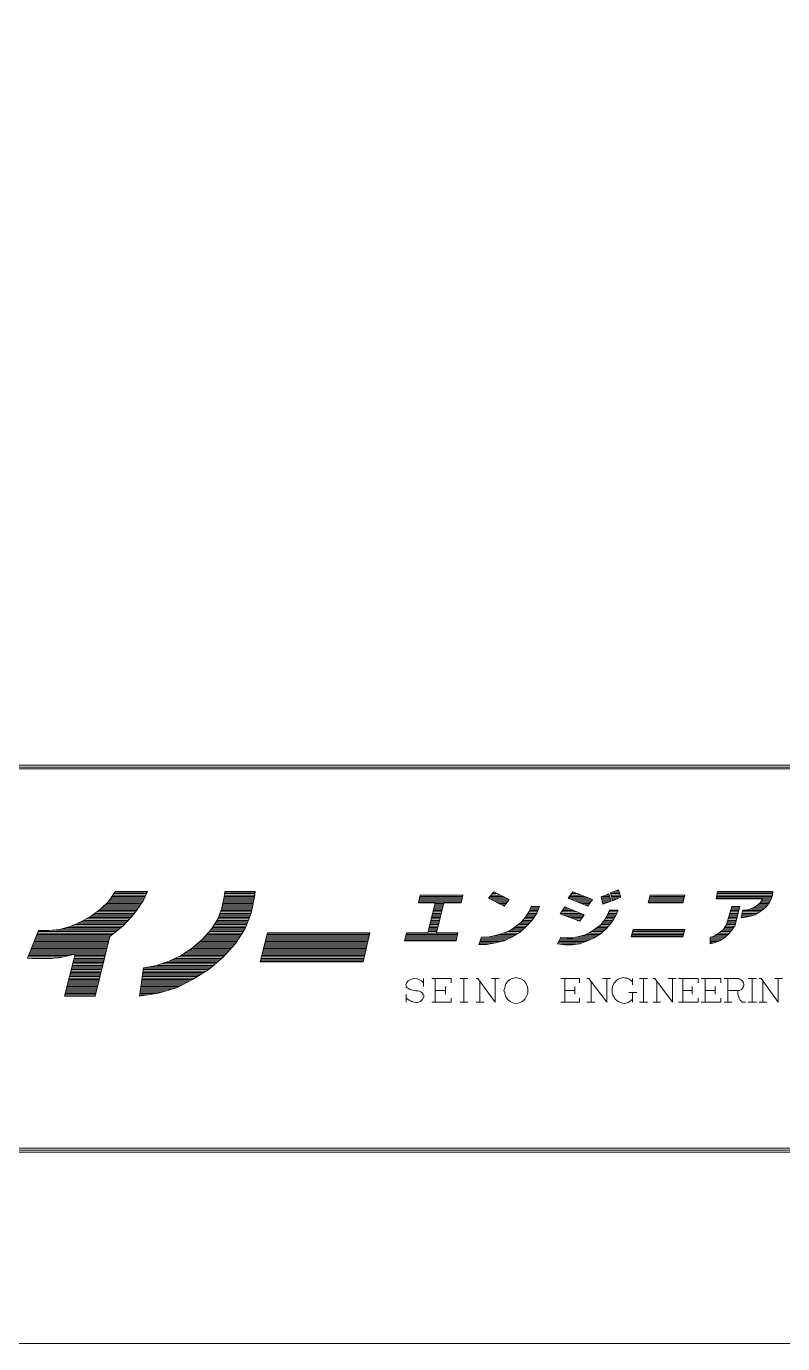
# Model space of a CAD drawing. Units: millimetres on the paper, enlarged 100 times. Extents: x -42050 to 42050, y -29700 to 29700.
# Drawn here: x -35230 to -29309, y -29700 to -19386 of the extents above; entities that cross this region are included whole.
import ezdxf

# ---------------------------------------------------------------- set-up
doc = ezdxf.new("R2010")
doc.units = ezdxf.units.MM
doc.header["$LTSCALE"] = 100
doc.layers.add('F-C_', color=134, linetype='Continuous', lineweight=18)

msp = doc.modelspace()

# ---------------------------------------------------------------- linework, layer by layer
at = {"layer": 'F-C_', "color": 2}
for p, q in [((-39835, -25185), (40195, -25185)), ((-39820, -25170), (40180, -25170)), ((-39820, -25200), (40180, -25200)), ((-39850, -28200), (40210, -28200)), ((-39835, -28185), (40195, -28185)), ((-39820, -28170), (40180, -28170))]:
    msp.add_line(p, q, dxfattribs=at)
at = {"layer": 'F-C_'}
for p, q in [((-34583.9, -26234.1), (-34537.6, -26163.6)), ((-34560.5, -26198.4), (-34299.8, -26198.4)), ((-34553.2, -26187.4), (-34294.8, -26187.4)), ((-34546, -26176.4), (-34289.8, -26176.4)), ((-34538.8, -26165.4), (-34284.8, -26165.4)), ((-34537.6, -26163.6), (-34533.2, -26159.2)), ((-34533.2, -26159.2), (-34282, -26159.2)), ((-34315, -26231.9), (-34282, -26159.2)), ((-33680.4, -26203.2), (-33676, -26159.2)), ((-33679.5, -26198.4), (-33442, -26198.4)), ((-33677.2, -26187.4), (-33440.9, -26187.4)), ((-33676, -26159.2), (-33438.1, -26159.2)), ((-33674.9, -26176.4), (-33439.8, -26176.4)), ((-33672.7, -26165.4), (-33438.7, -26165.4)), ((-33442.5, -26203.2), (-33438.1, -26159.2)), ((-32146.8, -26187.8), (-32160.1, -26247.3)), ((-32149.2, -26198.4), (-31814.3, -26198.4)), ((-32146.8, -26187.8), (-31811.9, -26187.8)), ((-31811.9, -26187.8), (-31825.1, -26247.3)), ((-31569.5, -26161.4), (-31611.4, -26212.1)), ((-31600.1, -26198.4), (-31498, -26198.4)), ((-31591, -26187.4), (-31519.3, -26187.4)), ((-31581.9, -26176.4), (-31540.5, -26176.4)), ((-31572.8, -26165.4), (-31561.8, -26165.4)), ((-31569.5, -26161.4), (-31450.5, -26223.1)), ((-30950.3, -26161.4), (-30987.8, -26212.1)), ((-30977.7, -26198.4), (-30859, -26198.4)), ((-30969.6, -26187.4), (-30886.1, -26187.4)), ((-30961.5, -26176.4), (-30913.3, -26176.4)), ((-30953.3, -26165.4), (-30940.4, -26165.4)), ((-30950.3, -26161.4), (-30798.3, -26223.1)), ((-30730, -26201), (-30670.5, -26176.8)), ((-30723.6, -26198.4), (-30663, -26198.4)), ((-30696.6, -26187.4), (-30666.8, -26187.4)), ((-30670.5, -26176.8), (-30650.7, -26234.1)), ((-30657.3, -26170.2), (-30593.4, -26146)), ((-30657.3, -26170.2), (-30639.7, -26231.9)), ((-30655.5, -26176.4), (-30584, -26176.4)), ((-30652.4, -26187.4), (-30580.6, -26187.4)), ((-30649.2, -26198.4), (-30577.2, -26198.4)), ((-30644.6, -26165.4), (-30587.4, -26165.4)), ((-30615.6, -26154.4), (-30590.8, -26154.4)), ((-30593.4, -26146), (-30575.8, -26203.2)), ((-30346.6, -26187.8), (-30362, -26247.3)), ((-30349.3, -26198.4), (-30078.3, -26198.4)), ((-30346.6, -26187.8), (-30075.6, -26187.8)), ((-30075.6, -26187.8), (-30091, -26247.3)), ((-29817.8, -26159.2), (-29828.8, -26216.5)), ((-29825.3, -26198.4), (-29391.9, -26198.4)), ((-29823.2, -26187.4), (-29388, -26187.4)), ((-29821.1, -26176.4), (-29387.2, -26176.4)), ((-29819, -26165.4), (-29386.4, -26165.4)), ((-29817.8, -26159.2), (-29385.9, -26159.2)), ((-29388.1, -26187.8), (-29385.9, -26159.2)), ((-34647.4, -26297.6), (-34359.8, -26297.6)), ((-34636.4, -26286.6), (-34352.3, -26286.6)), ((-34625.3, -26275.6), (-34344.8, -26275.6)), ((-34614.3, -26264.5), (-34337.3, -26264.5)), ((-34603.3, -26253.5), (-34329.8, -26253.5)), ((-34592.3, -26242.5), (-34322.3, -26242.5)), ((-34582.2, -26231.5), (-34314.9, -26231.5)), ((-34574.9, -26220.5), (-34309.9, -26220.5)), ((-34567.7, -26209.5), (-34304.9, -26209.5)), ((-33701.3, -26297.6), (-33462.3, -26297.6)), ((-33697.5, -26286.6), (-33460, -26286.6)), ((-33695.3, -26275.6), (-33457.7, -26275.6)), ((-33693, -26264.5), (-33455.4, -26264.5)), ((-33690.8, -26253.5), (-33453.1, -26253.5)), ((-33688.5, -26242.5), (-33450.7, -26242.5)), ((-33686.2, -26231.5), (-33448.4, -26231.5)), ((-33684, -26220.5), (-33446.1, -26220.5)), ((-33681.7, -26209.5), (-33443.8, -26209.5)), ((-32159, -26242.5), (-31824.1, -26242.5)), ((-32156.5, -26231.5), (-31821.6, -26231.5)), ((-32154.1, -26220.5), (-31819.2, -26220.5)), ((-32151.6, -26209.5), (-31816.7, -26209.5)), ((-32042.3, -26297.6), (-31974, -26297.6)), ((-32039.6, -26286.6), (-31971.3, -26286.6)), ((-32036.9, -26275.6), (-31968.6, -26275.6)), ((-32034.2, -26264.6), (-31965.9, -26264.6)), ((-32031.6, -26253.5), (-31963.2, -26253.5)), ((-31961.7, -26247.3), (-32019, -26483.1)), ((-31961.7, -26247.3), (-31825.1, -26247.3)), ((-31611.4, -26212.1), (-31490.2, -26273.8)), ((-31609.2, -26209.5), (-31476.8, -26209.5)), ((-31594.8, -26220.5), (-31455.5, -26220.5)), ((-31573.2, -26231.5), (-31457.1, -26231.5)), ((-31551.6, -26242.5), (-31465.8, -26242.5)), ((-31529.9, -26253.5), (-31474.4, -26253.5)), ((-31508.3, -26264.5), (-31483, -26264.5)), ((-31450.5, -26223.1), (-31490.2, -26273.8)), ((-31286.1, -26297.6), (-31221.6, -26297.6)), ((-31281.2, -26286.6), (-31217, -26286.6)), ((-31276.5, -26276), (-31212.6, -26276)), ((-31014.2, -26280.4), (-31051.7, -26335.5)), ((-31026, -26297.6), (-30971.8, -26297.6)), ((-31018.5, -26286.6), (-30998.9, -26286.6)), ((-31014.2, -26280.4), (-30862.2, -26342.1)), ((-30987.8, -26212.1), (-30833.6, -26273.8)), ((-30985.9, -26209.5), (-30831.9, -26209.5)), ((-30966.7, -26220.5), (-30804.7, -26220.5)), ((-30939.2, -26231.5), (-30804.2, -26231.5)), ((-30911.7, -26242.5), (-30811.8, -26242.5)), ((-30884.1, -26253.5), (-30819.5, -26253.5)), ((-30856.6, -26264.5), (-30827.2, -26264.5)), ((-30798.3, -26223.1), (-30833.6, -26273.8)), ((-30730, -26201), (-30716.8, -26258.3)), ((-30728.1, -26209.5), (-30659.2, -26209.5)), ((-30725.5, -26220.5), (-30655.4, -26220.5)), ((-30723, -26231.5), (-30651.6, -26231.5)), ((-30720.4, -26242.5), (-30673.6, -26242.5)), ((-30717.9, -26253.5), (-30703.7, -26253.5)), ((-30650.7, -26234.1), (-30716.8, -26258.3)), ((-30646.1, -26209.5), (-30589.6, -26209.5)), ((-30642.9, -26220.5), (-30614.2, -26220.5)), ((-30639.8, -26231.5), (-30638.8, -26231.5)), ((-30575.8, -26203.2), (-30639.7, -26231.9)), ((-30362, -26247.3), (-30091, -26247.3)), ((-30360.8, -26242.5), (-30089.8, -26242.5)), ((-30357.9, -26231.5), (-30086.9, -26231.5)), ((-30355.1, -26220.5), (-30084, -26220.5)), ((-30352.2, -26209.5), (-30081.2, -26209.5)), ((-29828.8, -26216.5), (-29465.2, -26216.5)), ((-29827.4, -26209.5), (-29395.8, -26209.5)), ((-29707.6, -26276), (-29747.3, -26419.2)), ((-29713.6, -26297.6), (-29649.3, -26297.6)), ((-29710.5, -26286.6), (-29646.4, -26286.6)), ((-29707.6, -26276), (-29643.7, -26276)), ((-29643.7, -26276), (-29683.4, -26430.2)), ((-29565.7, -26297.6), (-29460, -26297.6)), ((-29540.9, -26286.6), (-29448.1, -26286.6)), ((-29517.8, -26275.6), (-29436.3, -26275.6)), ((-29502.3, -26264.6), (-29427.8, -26264.6)), ((-29491.3, -26253.5), (-29419.3, -26253.5)), ((-29481.6, -26242.5), (-29411.9, -26242.5)), ((-29473.7, -26231.5), (-29406, -26231.5)), ((-29465.9, -26220.5), (-29400.1, -26220.5)), ((-34801.8, -26396.8), (-34442.6, -26396.8)), ((-34797.6, -26394.9), (-34718.3, -26350.9)), ((-34781, -26385.7), (-34432.3, -26385.7)), ((-34761.2, -26374.7), (-34422.1, -26374.7)), ((-34741.4, -26363.7), (-34411.8, -26363.7)), ((-34721.5, -26352.7), (-34401.6, -26352.7)), ((-34706, -26341.7), (-34391.3, -26341.7)), ((-34691.3, -26330.7), (-34382.3, -26330.7)), ((-34676.6, -26319.6), (-34374.8, -26319.6)), ((-34661.9, -26308.6), (-34367.3, -26308.6)), ((-33745.2, -26396.8), (-33496.1, -26396.8)), ((-33738, -26385.7), (-33491.7, -26385.7)), ((-33731, -26374.7), (-33487.3, -26374.7)), ((-33726.7, -26363.7), (-33482.9, -26363.7)), ((-33722.5, -26352.7), (-33478.4, -26352.7)), ((-33718.3, -26341.7), (-33474, -26341.7)), ((-33714, -26330.7), (-33469.6, -26330.7)), ((-33709.8, -26319.6), (-33467, -26319.6)), ((-33705.6, -26308.6), (-33464.7, -26308.6)), ((-32066.4, -26396.8), (-31998.1, -26396.8)), ((-32063.7, -26385.7), (-31995.4, -26385.7)), ((-32061, -26374.7), (-31992.7, -26374.7)), ((-32058.3, -26363.7), (-31990, -26363.7)), ((-32055.7, -26352.7), (-31987.3, -26352.7)), ((-32053, -26341.7), (-31984.7, -26341.7)), ((-32050.3, -26330.7), (-31982, -26330.7)), ((-32047.6, -26319.6), (-31979.3, -26319.6)), ((-32044.9, -26308.6), (-31976.6, -26308.6)), ((-31353.9, -26396.8), (-31281.6, -26396.8)), ((-31344.7, -26385.7), (-31271.5, -26385.7)), ((-31335.4, -26374.7), (-31264, -26374.7)), ((-31326.1, -26363.7), (-31256.9, -26363.7)), ((-31318.2, -26352.7), (-31249.9, -26352.7)), ((-31311, -26341.7), (-31242.8, -26341.7)), ((-31303.9, -26330.7), (-31235.8, -26330.7)), ((-31296.7, -26319.6), (-31230.8, -26319.6)), ((-31291, -26308.6), (-31226.2, -26308.6)), ((-31051.7, -26335.5), (-30897.5, -26392.7)), ((-31048.4, -26330.7), (-30890.3, -26330.7)), ((-31040.9, -26319.6), (-30917.5, -26319.6)), ((-31035, -26341.7), (-30863.2, -26341.7)), ((-31033.5, -26308.6), (-30944.6, -26308.6)), ((-31005.3, -26352.7), (-30869.6, -26352.7)), ((-30975.6, -26363.7), (-30877.3, -26363.7)), ((-30946, -26374.7), (-30884.9, -26374.7)), ((-30916.3, -26385.7), (-30892.6, -26385.7)), ((-30862.2, -26342.1), (-30897.5, -26392.7)), ((-30714.5, -26396.8), (-30645.4, -26396.8)), ((-30706.1, -26385.7), (-30638.4, -26385.7)), ((-30698.5, -26374.7), (-30631.4, -26374.7)), ((-30692, -26363.7), (-30624.4, -26363.7)), ((-30685.6, -26352.7), (-30617.5, -26352.7)), ((-30679.2, -26341.7), (-30613, -26341.7)), ((-30674.6, -26330.7), (-30608.4, -26330.7)), ((-30670.1, -26319.6), (-30603.9, -26319.6)), ((-30665.5, -26308.6), (-30599.4, -26308.6)), ((-30663.9, -26304.6), (-30597.8, -26304.6)), ((-29741, -26396.8), (-29674.8, -26396.8)), ((-29738, -26385.7), (-29671.9, -26385.7)), ((-29734.9, -26374.7), (-29669.1, -26374.7)), ((-29731.9, -26363.7), (-29666.3, -26363.7)), ((-29728.8, -26352.7), (-29663.4, -26352.7)), ((-29725.8, -26341.7), (-29660.6, -26341.7)), ((-29722.7, -26330.7), (-29657.8, -26330.7)), ((-29719.7, -26319.6), (-29654.9, -26319.6)), ((-29716.6, -26308.6), (-29652.1, -26308.6)), ((-29619.4, -26306.8), (-29634.9, -26366.3)), ((-29634.2, -26363.7), (-29612.8, -26363.7)), ((-29631.3, -26352.7), (-29560.8, -26352.7)), ((-29628.5, -26341.7), (-29524.1, -26341.7)), ((-29625.6, -26330.7), (-29507, -26330.7)), ((-29622.8, -26319.6), (-29490.1, -26319.6)), ((-29619.9, -26308.6), (-29474.2, -26308.6)), ((-35134.7, -26465.5), (-35220.7, -26681.4)), ((-35151.2, -26506.9), (-34569.1, -26506.9)), ((-35146.9, -26495.9), (-34555.4, -26495.9)), ((-35142.5, -26484.9), (-34541.7, -26484.9)), ((-35138.1, -26473.9), (-34528, -26473.9)), ((-35027.9, -26462.9), (-34514.3, -26462.9)), ((-34951.3, -26451.8), (-34500.6, -26451.8)), ((-34914.5, -26440.8), (-34486.9, -26440.8)), ((-34878.2, -26429.8), (-34473.3, -26429.8)), ((-34852.7, -26418.8), (-34463.1, -26418.8)), ((-34827.3, -26407.8), (-34452.8, -26407.8)), ((-34575.1, -26511.7), (-34473.7, -26430.2)), ((-33827.1, -26506.9), (-33553.9, -26506.9)), ((-33817.7, -26495.9), (-33546.8, -26495.9)), ((-33808.2, -26484.9), (-33539.8, -26484.9)), ((-33798.8, -26473.9), (-33532.7, -26473.9)), ((-33789.3, -26462.9), (-33525.6, -26462.9)), ((-33780.9, -26451.8), (-33518.6, -26451.8)), ((-33773.8, -26440.8), (-33513.7, -26440.8)), ((-33766.6, -26429.8), (-33509.3, -26429.8)), ((-33759.5, -26418.8), (-33504.9, -26418.8)), ((-33752.3, -26407.8), (-33500.5, -26407.8)), ((-33592.3, -26566.8), (-33517.4, -26450)), ((-33341.1, -26483.1), (-33398.4, -26710)), ((-33347.1, -26506.9), (-32546.6, -26506.9)), ((-33344.3, -26495.9), (-32544.1, -26495.9)), ((-33341.6, -26484.9), (-32541.7, -26484.9)), ((-33341.1, -26483.1), (-32541.3, -26483.1)), ((-32541.3, -26483.1), (-32591.9, -26710)), ((-32254.8, -26483.1), (-32270.2, -26544.8)), ((-32260.8, -26506.9), (-31856.7, -26506.9)), ((-32258, -26495.9), (-31854.3, -26495.9)), ((-32255.2, -26484.9), (-31852, -26484.9)), ((-32254.8, -26483.1), (-32087.3, -26483.1)), ((-32085.1, -26473.9), (-32016.8, -26473.9)), ((-32082.4, -26462.9), (-32014.1, -26462.9)), ((-32079.7, -26451.8), (-32011.4, -26451.8)), ((-32077.1, -26440.8), (-32008.8, -26440.8)), ((-32074.4, -26429.8), (-32006.1, -26429.8)), ((-32071.7, -26418.8), (-32003.4, -26418.8)), ((-32069, -26407.8), (-32000.7, -26407.8)), ((-32019, -26483.1), (-31851.6, -26483.1)), ((-31851.6, -26483.1), (-31864.8, -26544.8)), ((-31568.2, -26506.9), (-31414, -26506.9)), ((-31527.8, -26495.9), (-31394.8, -26495.9)), ((-31492.8, -26484.9), (-31375.5, -26484.9)), ((-31463.4, -26473.9), (-31359.3, -26473.9)), ((-31441.7, -26462.9), (-31347.2, -26462.9)), ((-31424.4, -26451.8), (-31335.1, -26451.8)), ((-31407.1, -26440.8), (-31323, -26440.8)), ((-31392.9, -26429.8), (-31311.7, -26429.8)), ((-31379.3, -26418.8), (-31301.7, -26418.8)), ((-31365.7, -26407.8), (-31291.6, -26407.8)), ((-30886.5, -26506.9), (-30758.7, -26506.9)), ((-30850.1, -26495.9), (-30740.4, -26495.9)), ((-30826.9, -26484.9), (-30724.9, -26484.9)), ((-30806.9, -26473.9), (-30713.4, -26473.9)), ((-30791.1, -26462.9), (-30701.8, -26462.9)), ((-30775.4, -26451.8), (-30690.2, -26451.8)), ((-30760.7, -26440.8), (-30680.3, -26440.8)), ((-30746.5, -26429.8), (-30671.3, -26429.8)), ((-30732.3, -26418.8), (-30662.4, -26418.8)), ((-30723, -26407.8), (-30653.5, -26407.8)), ((-30478.8, -26456.6), (-30494.2, -26513.9)), ((-30492.3, -26506.9), (-30089.1, -26506.9)), ((-30489.4, -26495.9), (-30086.1, -26495.9)), ((-30486.4, -26484.9), (-30083.2, -26484.9)), ((-30483.4, -26473.9), (-30080.2, -26473.9)), ((-30480.5, -26462.9), (-30077.2, -26462.9)), ((-30478.8, -26456.6), (-30075.6, -26456.6)), ((-30075.6, -26456.6), (-30091, -26513.9)), ((-29850.8, -26511.7), (-29802.3, -26480.9)), ((-29843.3, -26506.9), (-29746.8, -26506.9)), ((-29826, -26495.9), (-29733.9, -26495.9)), ((-29808.6, -26484.9), (-29724.6, -26484.9)), ((-29793.2, -26473.9), (-29715.9, -26473.9)), ((-29778.9, -26462.9), (-29707.3, -26462.9)), ((-29769, -26451.8), (-29700, -26451.8)), ((-29761.7, -26440.8), (-29692.6, -26440.8)), ((-29754.3, -26429.8), (-29685.3, -26429.8)), ((-29747.1, -26418.8), (-29680.4, -26418.8)), ((-29744.1, -26407.8), (-29677.6, -26407.8)), ((-35190.7, -26606.1), (-34598.2, -26606.1)), ((-35186.3, -26595.1), (-34595.5, -26595.1)), ((-35181.9, -26584), (-34592.8, -26584)), ((-35177.5, -26573), (-34590.1, -26573)), ((-35173.2, -26562), (-34587.4, -26562)), ((-35168.8, -26551), (-34584.7, -26551)), ((-35164.4, -26540), (-34582, -26540)), ((-35160, -26529), (-34579.3, -26529)), ((-35155.6, -26517.9), (-34576.6, -26517.9)), ((-34575.1, -26511.7), (-34689.6, -26978.9)), ((-34017.6, -26661.6), (-33929.4, -26599.9)), ((-33938.3, -26606.1), (-33628.3, -26606.1)), ((-33929.4, -26599.9), (-33850.1, -26533.8)), ((-33923.7, -26595.1), (-33618.2, -26595.1)), ((-33910.5, -26584), (-33608.1, -26584)), ((-33897.2, -26573), (-33598, -26573)), ((-33884, -26562), (-33589.2, -26562)), ((-33870.8, -26551), (-33582.2, -26551)), ((-33857.6, -26540), (-33575.1, -26540)), ((-33846, -26529), (-33568, -26529)), ((-33836.6, -26517.9), (-33561, -26517.9)), ((-33689.3, -26672.6), (-33592.3, -26566.8)), ((-33372.2, -26606.1), (-32568.7, -26606.1)), ((-33369.4, -26595.1), (-32566.3, -26595.1)), ((-33366.6, -26584), (-32563.8, -26584)), ((-33363.8, -26573), (-32561.3, -26573)), ((-33361, -26562), (-32558.9, -26562)), ((-33358.3, -26551), (-32556.4, -26551)), ((-33355.5, -26540), (-32554, -26540)), ((-33352.7, -26529), (-32551.5, -26529)), ((-33349.9, -26517.9), (-32549, -26517.9)), ((-32270.2, -26544.8), (-31864.8, -26544.8)), ((-32269, -26540), (-31863.8, -26540)), ((-32266.3, -26529), (-31861.4, -26529)), ((-32263.5, -26517.9), (-31859, -26517.9)), ((-31666.5, -26518.3), (-31688.5, -26575.6)), ((-31687.5, -26573), (-31611.2, -26573)), ((-31683.3, -26562), (-31554.8, -26562)), ((-31679, -26551), (-31513.5, -26551)), ((-31674.8, -26540), (-31480.3, -26540)), ((-31670.6, -26529), (-31457.4, -26529)), ((-31614.2, -26517.9), (-31434.6, -26517.9)), ((-31045.1, -26518.3), (-31071.5, -26569)), ((-31067.9, -26562), (-30879.3, -26562)), ((-31062.1, -26551), (-30850.6, -26551)), ((-31056.4, -26540), (-30824.3, -26540)), ((-31050.6, -26529), (-30799.2, -26529)), ((-31046.4, -26573), (-30924.6, -26573)), ((-30931.4, -26517.9), (-30777.1, -26517.9)), ((-30494.2, -26513.9), (-30091, -26513.9)), ((-29877.3, -26518.3), (-29850.8, -26511.7)), ((-29877.3, -26518.3), (-29877.3, -26569)), ((-29877.3, -26529), (-29775.3, -26529)), ((-29877.3, -26540), (-29791.8, -26540)), ((-29877.3, -26551), (-29814.7, -26551)), ((-29877.3, -26569), (-29835.4, -26560.2)), ((-29877.3, -26562), (-29844, -26562)), ((-29875.7, -26517.9), (-29759.6, -26517.9)), ((-29835.4, -26560.2), (-29795.7, -26542.6)), ((-35220.7, -26681.4), (-35099.5, -26688)), ((-35217, -26672.2), (-34941.5, -26672.2)), ((-35212.6, -26661.2), (-34894, -26661.2)), ((-35208.2, -26650.2), (-34609, -26650.2)), ((-35203.9, -26639.1), (-34606.3, -26639.1)), ((-35199.5, -26628.1), (-34603.6, -26628.1)), ((-35195.1, -26617.1), (-34600.9, -26617.1)), ((-35187.5, -26683.2), (-35029.9, -26683.2)), ((-35099.5, -26688), (-34971.7, -26679.2)), ((-34971.7, -26679.2), (-34848.3, -26650.5)), ((-34848.3, -26650.5), (-34932, -26978.9)), ((-34862.2, -26705.2), (-34622.5, -26705.2)), ((-34859.4, -26694.2), (-34619.8, -26694.2)), ((-34856.6, -26683.2), (-34617.1, -26683.2)), ((-34853.8, -26672.2), (-34614.4, -26672.2)), ((-34851, -26661.2), (-34611.7, -26661.2)), ((-34211.5, -26738.7), (-34112.3, -26705.6)), ((-34112.3, -26705.6), (-34017.6, -26661.6)), ((-34111.5, -26705.2), (-33726.5, -26705.2)), ((-34087.8, -26694.2), (-33713.9, -26694.2)), ((-34064.1, -26683.2), (-33701.4, -26683.2)), ((-34040.4, -26672.2), (-33688.9, -26672.2)), ((-34017, -26661.2), (-33678.8, -26661.2)), ((-34001.3, -26650.2), (-33668.7, -26650.2)), ((-33985.5, -26639.1), (-33658.6, -26639.1)), ((-33969.8, -26628.1), (-33648.5, -26628.1)), ((-33954.1, -26617.1), (-33638.4, -26617.1)), ((-33797.2, -26767.3), (-33689.3, -26672.6)), ((-32591.9, -26710), (-33398.4, -26710)), ((-33397.2, -26705.2), (-32590.9, -26705.2)), ((-33394.4, -26694.2), (-32588.4, -26694.2)), ((-33391.6, -26683.2), (-32585.9, -26683.2)), ((-33388.8, -26672.2), (-32583.5, -26672.2)), ((-33386.1, -26661.2), (-32581, -26661.2)), ((-33383.3, -26650.2), (-32578.6, -26650.2)), ((-33380.5, -26639.1), (-32576.1, -26639.1)), ((-33377.7, -26628.1), (-32573.6, -26628.1)), ((-33374.9, -26617.1), (-32571.2, -26617.1)), ((-34890.3, -26815.4), (-34649.5, -26815.4)), ((-34887.5, -26804.4), (-34646.8, -26804.4)), ((-34884.7, -26793.4), (-34644.1, -26793.4)), ((-34881.9, -26782.4), (-34641.4, -26782.4)), ((-34879.1, -26771.3), (-34638.7, -26771.3)), ((-34876.3, -26760.3), (-34636, -26760.3)), ((-34873.5, -26749.3), (-34633.3, -26749.3)), ((-34870.7, -26738.3), (-34630.6, -26738.3)), ((-34867.9, -26727.3), (-34627.9, -26727.3)), ((-34865, -26716.3), (-34625.2, -26716.3)), ((-34312.8, -26758.5), (-34343.7, -26978.9)), ((-34320.8, -26815.4), (-33873.4, -26815.4)), ((-34319.3, -26804.4), (-33855.9, -26804.4)), ((-34317.7, -26793.4), (-33838.5, -26793.4)), ((-34316.2, -26782.4), (-33821, -26782.4)), ((-34314.6, -26771.3), (-33803.6, -26771.3)), ((-34313.1, -26760.3), (-33789.2, -26760.3)), ((-34312.8, -26758.5), (-34211.5, -26738.7)), ((-34265.8, -26749.3), (-33776.7, -26749.3)), ((-34210.3, -26738.3), (-33764.1, -26738.3)), ((-34177.3, -26727.3), (-33751.6, -26727.3)), ((-34144.2, -26716.3), (-33739, -26716.3)), ((-33922.8, -26846.7), (-33797.2, -26767.3)), ((-34915.6, -26914.6), (-34673.9, -26914.6)), ((-34912.8, -26903.6), (-34671.2, -26903.6)), ((-34910, -26892.5), (-34668.5, -26892.5)), ((-34907.2, -26881.5), (-34665.8, -26881.5)), ((-34904.4, -26870.5), (-34663.1, -26870.5)), ((-34901.6, -26859.5), (-34660.4, -26859.5)), ((-34898.8, -26848.5), (-34657.7, -26848.5)), ((-34896, -26837.4), (-34654.9, -26837.4)), ((-34893.1, -26826.4), (-34652.2, -26826.4)), ((-34334.7, -26914.6), (-34054.3, -26914.6)), ((-34333.1, -26903.6), (-34033, -26903.6)), ((-34331.6, -26892.5), (-34011.6, -26892.5)), ((-34330.1, -26881.5), (-33990.3, -26881.5)), ((-34328.5, -26870.5), (-33969, -26870.5)), ((-34327, -26859.5), (-33947.7, -26859.5)), ((-34325.4, -26848.5), (-33926.3, -26848.5)), ((-34323.9, -26837.4), (-33908.3, -26837.4)), ((-34322.4, -26826.4), (-33890.8, -26826.4)), ((-34198.3, -26956.8), (-34055, -26915)), ((-34055, -26915), (-33922.8, -26846.7)), ((-32120.1, -26841.7), (-32120.1, -26903.6)), ((-32056.1, -26841.7), (-31904.2, -26841.7)), ((-32028.1, -26841.7), (-32028.1, -27025.5)), ((-31948.2, -26903.6), (-31948.2, -26963.6)), ((-31904.2, -26841.7), (-31904.2, -26873.7)), ((-31834.3, -26841.7), (-31774.3, -26841.7)), ((-31804.3, -26841.7), (-31804.3, -27025.5)), ((-31708.4, -26841.7), (-31694.4, -26841.7)), ((-31694.4, -26841.7), (-31558.5, -27025.5)), ((-31680.4, -26861.7), (-31680.4, -27025.5)), ((-31588.5, -26841.7), (-31528.5, -26841.7)), ((-31558.5, -26841.7), (-31558.5, -27025.5)), ((-31464.5, -26869.7), (-31476.5, -26883.6)), ((-31044.8, -26841.7), (-30898.9, -26841.7)), ((-31014.8, -26841.7), (-31014.8, -27025.5)), ((-30936.9, -26903.6), (-30936.9, -26963.6)), ((-30898.9, -26841.7), (-30898.9, -26873.7)), ((-30841, -26841.7), (-30827, -26841.7)), ((-30827, -26841.7), (-30685.1, -27025.5)), ((-30809, -26861.7), (-30809, -27025.5)), ((-30719.1, -26841.7), (-30657.1, -26841.7)), ((-30685.1, -26841.7), (-30685.1, -27025.5)), ((-30483.2, -26841.7), (-30483.2, -26889.6)), ((-30429.3, -26841.7), (-30367.3, -26841.7)), ((-30397.3, -26841.7), (-30397.3, -27025.5)), ((-30323.3, -26841.7), (-30309.3, -26841.7)), ((-30309.3, -26841.7), (-30171.4, -27025.5)), ((-30293.3, -26861.7), (-30293.3, -27025.5)), ((-30205.4, -26841.7), (-30143.5, -26841.7)), ((-30171.4, -26841.7), (-30171.4, -27025.5)), ((-30091.5, -26841.7), (-30091.5, -27025.5)), ((-30017.5, -26903.6), (-30017.5, -26963.6)), ((-29945.6, -26841.7), (-29793.7, -26841.7)), ((-29915.6, -26841.7), (-29915.6, -27025.5)), ((-29837.7, -26903.6), (-29837.7, -26963.6)), ((-29793.7, -26841.7), (-29793.7, -26873.7)), ((-29767.7, -26841.7), (-29647.8, -26841.7)), ((-29737.7, -26841.7), (-29737.7, -27025.5)), ((-29577.8, -26841.7), (-29513.9, -26841.7)), ((-29547.9, -26841.7), (-29547.9, -27025.5)), ((-29491.9, -26841.7), (-29477.9, -26841.7)), ((-29477.9, -26841.7), (-29344, -27025.5)), ((-29463.9, -26861.7), (-29463.9, -27025.5)), ((-29370, -26841.7), (-29310, -26841.7)), ((-29344, -26841.7), (-29344, -27025.5)), ((-34932, -26978.9), (-34689.6, -26978.9)), ((-34929.7, -26969.7), (-34687.4, -26969.7)), ((-34926.9, -26958.6), (-34684.7, -26958.6)), ((-34924, -26947.6), (-34682, -26947.6)), ((-34921.2, -26936.6), (-34679.3, -26936.6)), ((-34918.4, -26925.6), (-34676.6, -26925.6)), ((-34343.7, -26978.9), (-34198.3, -26956.8)), ((-34342.4, -26969.7), (-34282.9, -26969.7)), ((-34340.9, -26958.6), (-34210.2, -26958.6)), ((-34339.3, -26947.6), (-34166.8, -26947.6)), ((-34337.8, -26936.6), (-34129.1, -26936.6)), ((-34336.2, -26925.6), (-34091.4, -26925.6)), ((-32256, -26963.6), (-32256, -27025.5)), ((-32028.1, -26933.6), (-31948.2, -26933.6)), ((-31904.2, -26993.6), (-31904.2, -27025.5)), ((-31476.5, -26983.6), (-31464.5, -26999.6)), ((-31014.8, -26933.6), (-30936.9, -26933.6)), ((-30898.9, -26993.6), (-30898.9, -27025.5)), ((-30513.2, -26949.6), (-30451.2, -26949.6)), ((-30483.2, -26949.6), (-30483.2, -27025.5)), ((-30091.5, -26933.6), (-30017.5, -26933.6)), ((-29969.6, -26993.6), (-29969.6, -27025.5)), ((-29915.6, -26933.6), (-29837.7, -26933.6)), ((-29793.7, -26993.6), (-29793.7, -27025.5)), ((-29737.7, -26933.6), (-29647.8, -26933.6)), ((-29659.8, -26933.6), (-29659.8, -26963.6)), ((-32056.1, -27025.5), (-31904.2, -27025.5)), ((-31834.3, -27025.5), (-31774.3, -27025.5)), ((-31708.4, -27025.5), (-31646.4, -27025.5)), ((-31044.8, -27025.5), (-30898.9, -27025.5)), ((-30841, -27025.5), (-30779, -27025.5)), ((-30429.3, -27025.5), (-30367.3, -27025.5)), ((-30323.3, -27025.5), (-30265.4, -27025.5)), ((-30125.5, -27025.5), (-29969.6, -27025.5)), ((-29945.6, -27025.5), (-29793.7, -27025.5)), ((-29767.7, -27025.5), (-29707.8, -27025.5)), ((-29629.8, -27025.5), (-29599.8, -27025.5)), ((-29577.8, -27025.5), (-29513.9, -27025.5)), ((-29491.9, -27025.5), (-29431.9, -27025.5))]:
    msp.add_line(p, q, dxfattribs=at)
at = {"layer": 'F-C_', "color": 2}
msp.add_lwpolyline([(-42050, -29700), (42050, -29700), (42050, 29700), (-42050, 29700)], close=True, dxfattribs=at)
at = {"layer": 'F-C_'}
for points in [[(-29634.9, -26366.3), (-29597.4, -26361.9), (-29562.2, -26353.1), (-29524.7, -26342.1), (-29493.9, -26322.2), (-29465.2, -26302.4), (-29436.6, -26276), (-29414.5, -26247.3), (-29399.1, -26218.7), (-29388.1, -26187.8)], [(-34718.3, -26350.9), (-34647.8, -26298), (-34583.9, -26234.1)], [(-34473.7, -26430.2), (-34385.6, -26335.5), (-34315, -26231.9)], [(-33850.1, -26533.8), (-33784, -26456.6), (-33731.1, -26375.1), (-33698.1, -26289.2), (-33680.4, -26203.2)], [(-33517.4, -26450), (-33468.9, -26328.8), (-33442.5, -26203.2)], [(-32160.1, -26247.3), (-32030, -26247.3), (-32087.3, -26483.1)], [(-31688.5, -26575.6), (-31624.6, -26575.6), (-31556.3, -26562.4), (-31490.2, -26544.8), (-31426.3, -26513.9), (-31364.6, -26478.7), (-31316.1, -26434.6), (-31269.8, -26383.9), (-31234.6, -26328.8), (-31212.6, -26276)], [(-31666.5, -26518.3), (-31615.8, -26518.3), (-31560.7, -26505.1), (-31505.6, -26489.7), (-31452.7, -26469.9), (-31404.3, -26439), (-31358, -26401.6), (-31322.7, -26359.7), (-31294.1, -26315.6), (-31276.5, -26276)], [(-29619.4, -26306.8), (-29593, -26304.6), (-29566.6, -26298), (-29546.7, -26289.2), (-29524.7, -26280.4), (-29502.7, -26264.9), (-29485, -26247.3), (-29474, -26231.9), (-29465.2, -26216.5)], [(-35134.7, -26465.5), (-35053.2, -26465.5), (-34967.3, -26456.6), (-34879.1, -26430.2), (-34797.6, -26394.9)], [(-31071.5, -26569), (-31016.5, -26577.8), (-30957, -26577.8), (-30897.5, -26569), (-30840.2, -26547), (-30785.1, -26522.7), (-30730, -26489.7), (-30685.9, -26447.8), (-30648.5, -26401.6), (-30617.6, -26353.1), (-30597.8, -26304.6)], [(-31045.1, -26518.3), (-30998.8, -26522.7), (-30952.6, -26522.7), (-30904.1, -26511.7), (-30855.6, -26498.5), (-30813.7, -26478.7), (-30769.7, -26447.8), (-30730, -26417), (-30701.4, -26379.5), (-30679.3, -26342.1), (-30663.9, -26304.6)], [(-29802.3, -26480.9), (-29773.7, -26458.8), (-29747.3, -26419.2)], [(-29795.7, -26542.6), (-29762.7, -26520.5), (-29731.8, -26494.1), (-29707.6, -26463.3), (-29685.6, -26430.2), (-29683.4, -26430.2)], [(-31476.5, -26883.6), (-31482.5, -26897.6), (-31484.5, -26917.6), (-31490.5, -26933.6), (-31484.5, -26953.6), (-31482.5, -26967.6), (-31476.5, -26983.6)], [(-31396.6, -26833.7), (-31412.6, -26837.7), (-31426.6, -26839.7), (-31442.6, -26847.7), (-31454.5, -26855.7), (-31464.5, -26869.7)], [(-31464.5, -26999.6), (-31454.5, -27011.6), (-31442.6, -27021.5), (-31426.6, -27029.5), (-31412.6, -27033.5), (-31396.6, -27035.5), (-31382.6, -27033.5), (-31362.6, -27029.5), (-31348.6, -27021.5), (-31334.6, -27011.6), (-31324.6, -26999.6), (-31308.6, -26967.6), (-31304.6, -26953.6), (-31302.6, -26933.6), (-31304.6, -26917.6), (-31308.6, -26897.6), (-31324.6, -26869.7), (-31334.6, -26855.7), (-31362.6, -26839.7), (-31382.6, -26837.7), (-31396.6, -26833.7)], [(-30483.2, -26867.7), (-30495.2, -26855.7), (-30509.2, -26845.7), (-30525.2, -26837.7), (-30539.2, -26837.7), (-30555.2, -26833.7), (-30573.2, -26837.7), (-30585.1, -26839.7), (-30603.1, -26847.7), (-30613.1, -26859.7), (-30625.1, -26873.7), (-30633.1, -26885.6), (-30641.1, -26903.6), (-30643.1, -26921.6), (-30643.1, -26955.6), (-30639.1, -26971.6), (-30631.1, -26985.6), (-30621.1, -27001.6), (-30607.1, -27013.6), (-30597.1, -27021.5), (-30577.2, -27029.5), (-30563.2, -27033.5), (-30547.2, -27035.5), (-30533.2, -27033.5), (-30517.2, -27029.5), (-30503.2, -27019.6), (-30489.2, -27007.6), (-30483.2, -27001.6)], [(-30125.5, -26841.7), (-29969.6, -26841.7), (-29969.6, -26873.7)]]:
    msp.add_lwpolyline(points, dxfattribs=at)
for centre, radius, start, end in [((-32170, -26791.7), 145.9, 232.25998, 270.86998), ((-32236, -26889.6), 22, 142.12997, 217.87997), ((-32188, -26925.6), 83.9, 37.87997, 142.11996), ((-29659.8, -26889.6), 46, 288.42998, 71.56998), ((-31962.2, -26601.8), 489.7, 233.12997, 239.48997), ((-32178, -26969.6), 60, 239.48997, 337.37997), ((-32166, -26983.6), 46, 22.61998, 90), ((-32156.1, -26979.6), 38, 337.37996, 22.61998), ((-29557.9, -26949.6), 101.9, 187.65997, 225.46996)]:
    msp.add_arc(centre, radius, start, end, dxfattribs=at)

doc.saveas('drawing.dxf')
